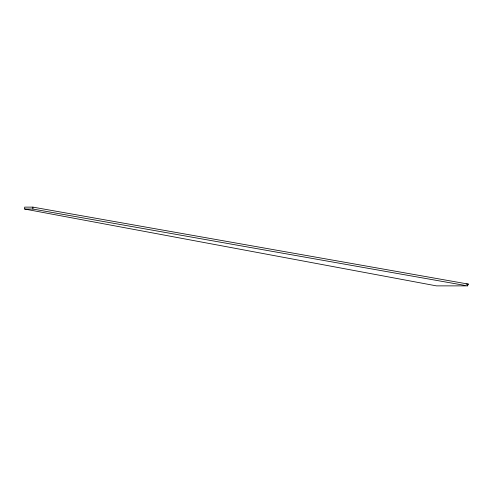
<?xml version="1.0" encoding="UTF-8"?>
<svg xmlns="http://www.w3.org/2000/svg" width="493" height="493" viewBox="0 0 493 493"><rect width="100%" height="100%" fill="white"/><g stroke="black" fill="none" stroke-linecap="round" stroke-linejoin="round"><path stroke-width="0.74" d="M467.493 285.872L468.35 284.104L32.883 207.128L24.65 207.128L24.65 209.044L436.447 285.872L467.493 285.872L32.883 209.044L24.65 209.044M466.076 284.104L468.35 284.104M32.883 207.128L32.883 209.044"/></g></svg>
